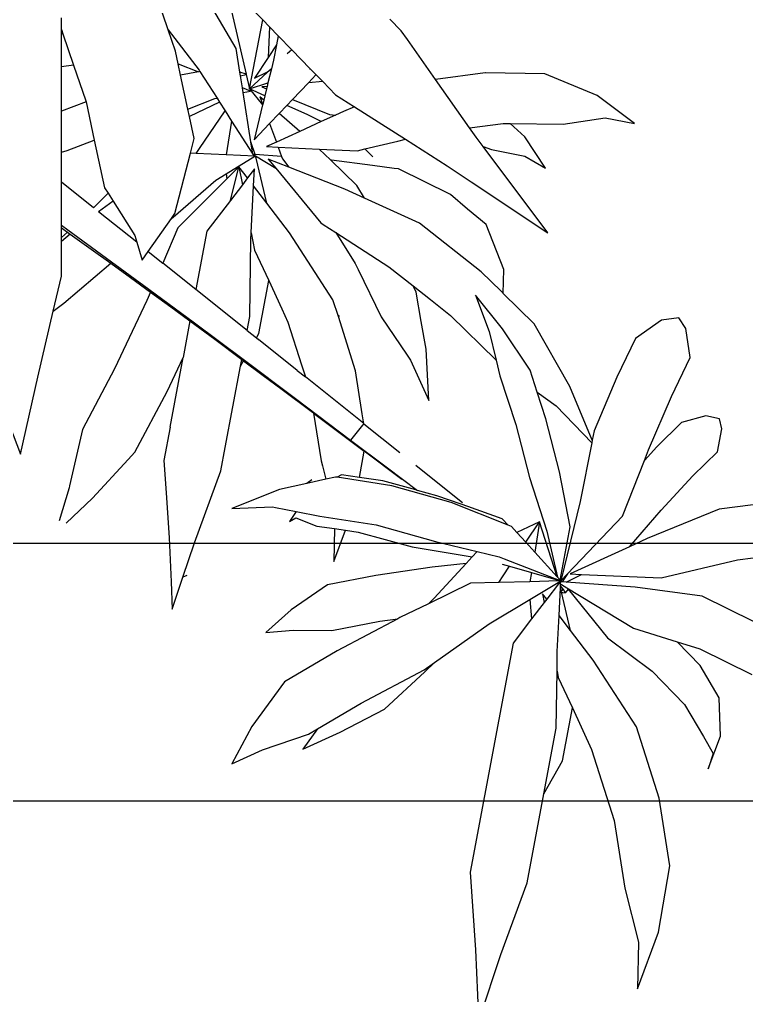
# Model space of a CAD drawing. Header units: metres. Extents: x -22 to 564, y 0 to 143.
# Drawn here: x 224.5391 to 224.6803, y 53.1317 to 53.3213 of the extents above; entities that cross this region are included whole.
import ezdxf

# ---------------------------------------------------------------- set-up
doc = ezdxf.new("R2010")
doc.units = ezdxf.units.M
doc.layers.add('XREF 2N NEURO-ONCOLOGIA$0$Mobiliario Fijo', color=40, linetype='Continuous')

# ---------------------------------------------------------------- blocks, each defined once
blk = doc.blocks.new('XREF 2N NEURO-ONCOLOGIA$0$PLANTA CIRCULAR-02')
at = {"color": 72}
for p, q in [((0.2163079197244855, 0.3322979269213064), (0.2174825615668823, 0.3582367918298743)), ((0.2174825615668823, 0.3582367918298743), (0.2255600604138266, 0.3340252120680773)), ((0.2754286079874646, 0.3465133165283376), (0.2831271368989405, 0.3258223326865206)), ((0.275811919614938, 0.3294600119358151), (0.2754286079874646, 0.3465133165283376)), ((0.2144517528118541, 0.3039590530063805), (0.2163079197244855, 0.3322979269213064)), ((0.2255600604138266, 0.3340252120680773), (0.2352287231787073, 0.3078379123443895)), ((0.2708940055696019, 0.3097266283270628), (0.275811919614938, 0.3294600119358151)), ((0.2831271368989405, 0.3258223326865206), (0.2873213446946607, 0.3015577129912046)), ((0.2352287231787073, 0.3078379123443895), (0.2412934626035792, 0.2753400864379287)), ((0.266975109439926, 0.2850408369870152), (0.2708940055696019, 0.3097266283270628)), ((0.2300751190101948, 0.2203104930686237), (0.2144517528118541, 0.3039590530063805)), ((0.2873213446946607, 0.3015577129912046), (0.2834024485649991, 0.276871921651157)), ((0.258752786373023, 0.259072938679985), (0.266975109439926, 0.2850408369870152)), ((0.2412934626035792, 0.2753400864379287), (0.2457661489516312, 0.2513930210412383)), ((0.2412934626035792, 0.2753400864379287), (0.2480992815560796, 0.2632650709938318)), ((0.2834024485649991, 0.276871921651157), (0.2751801254980961, 0.2509040233441269)), ((0.1273815670105876, 0.2644104534880682), (0.1386542231617511, 0.2592500123248627)), ((0.1347174525734545, 0.2507799221803779), (0.1273815670105876, 0.2644104534880682)), ((0.3012393786880523, 0.2661272672316173), (0.3057208071625865, 0.2542281051827047)), ((0.3031552708874727, 0.260565723578587), (0.3012393786880523, 0.2661272672316173)), ((0.2480992815560796, 0.2632650709938318), (0.2517101342726562, 0.2439324122591202)), ((0.2995236314507963, 0.2544392442416736), (0.3031552708874727, 0.260565723578587)), ((0.1386542231617511, 0.2592500123248627), (0.1554385416881416, 0.2534772389408246)), ((0.1533050969057257, 0.2589804255905719), (0.1669278453257448, 0.2528546845111848)), ((0.158738136582528, 0.2515389861300363), (0.1533050969057257, 0.2589804255905719)), ((0.2517101342726562, 0.2439324122591202), (0.258752786373023, 0.259072938679985)), ((0.1554385416881416, 0.2534772389408246), (0.158738136582528, 0.2515389861300363)), ((0.2926280267648309, 0.2426926067117918), (0.2995236314507963, 0.2544392442416736)), ((0.3057208071625865, 0.2542281051827047), (0.3052849004319853, 0.2402072395598367)), ((0.1465979750992545, 0.234456471980458), (0.1347174525734545, 0.2507799221803779)), ((0.158738136582528, 0.2515389861300363), (0.1746905417690243, 0.2421682011757511)), ((0.1669278453257448, 0.2528546845111848), (0.183105695239135, 0.2443916328278064)), ((0.2457661489516312, 0.2513930210412383), (0.2461087853604624, 0.2304808479718332)), ((0.2751801254980961, 0.2509040233441269), (0.2593158248288034, 0.2264805127125484)), ((0.183105695239135, 0.2443916328278064), (0.1979025384700463, 0.2308337960126394)), ((0.2465460943457316, 0.2328305884237594), (0.2517101342726562, 0.2439324122591202)), ((0.2808230684268551, 0.2305072031032154), (0.2926280267648309, 0.2426926067117918)), ((0.1746905417690243, 0.2421682011757511), (0.1976315565399318, 0.2299967785626436)), ((0.3052849004319853, 0.2402072395598367), (0.2983892957460199, 0.2284606020299478)), ((0.165849975180123, 0.2231474342153845), (0.1465979750992545, 0.234456471980458)), ((0.2461087853604624, 0.2304808479718332), (0.2465460943457316, 0.2328305884237594)), ((0.2982155976822298, 0.2223179191698321), (0.3172262998705548, 0.2317171172690493)), ((0.1976315565399318, 0.2299967785626436), (0.2013890418260757, 0.2273417944819727)), ((0.1979025384700463, 0.2308337960126394), (0.2013890418260757, 0.2273417944819727)), ((0.2461087853604624, 0.2304808479718332), (0.2462260190323775, 0.2233257098332544)), ((0.2645668345363532, 0.2183558742652565), (0.2808230684268551, 0.2305072031032154)), ((0.2983892957460199, 0.2284606020299478), (0.2899686613796177, 0.2197685909734801)), ((0.2013890418260757, 0.2273417944819727), (0.2214030004920744, 0.2132002243617919)), ((0.2593158248288034, 0.2264805127125484), (0.2510818288329091, 0.2157029925408622)), ((0.1880458887503806, 0.2113713272277309), (0.165849975180123, 0.2231474342153845)), ((0.2462260190323775, 0.2233257098332544), (0.2468636820481009, 0.2101818382819616)), ((0.2899686613796177, 0.2197685909734801), (0.2982155976822298, 0.2223179191698321)), ((0.2368373994195281, 0.2114759135015092), (0.2300751190101948, 0.2203104930686237)), ((0.2501257025410837, 0.2006073451241903), (0.2645668345363532, 0.2183558742652565)), ((0.2739774869021687, 0.2148253307744952), (0.2899686613796177, 0.2197685909734801)), ((0.1398800181335815, 0.2163983263596734), (0.1497604723965367, 0.2155343248746178)), ((0.1490665851663664, 0.2080943989386341), (0.1398800181335815, 0.2163983263596734)), ((0.1497604723965367, 0.2155343248746178), (0.1639590949975371, 0.2156879583203661)), ((0.1639590949975371, 0.2156879583203661), (0.1815031946998573, 0.2123314385903896)), ((0.2510818288329091, 0.2157029925408622), (0.2468636820481009, 0.2101818382819616)), ((0.2510818288329091, 0.2157029925408622), (0.2477282124536515, 0.2016322527049041)), ((0.2496995792831598, 0.20008362848872), (0.2739774869021687, 0.2148253307744952)), ((0.1815031946998573, 0.2123314385903896), (0.1880458887503806, 0.2113713272277309)), ((0.1887909899510447, 0.210976011602277), (0.1880458887503806, 0.2113713272277309)), ((0.1991868052905516, 0.2059026629006553), (0.1887909899510447, 0.210976011602277)), ((0.2214030004920744, 0.2132002243617919), (0.2361707790385594, 0.2043516240605001)), ((0.2361707790385594, 0.2043516240605001), (0.2368373994195281, 0.2114759135015092)), ((0.2414502145201709, 0.2054495023549734), (0.2368373994195281, 0.2114759135015092)), ((0.3180429224580905, 0.212542126266392), (0.2990322202697513, 0.2031429281671819)), ((0.1052299575996187, 0.1979691624593656), (0.1056769285168286, 0.2078393354950734)), ((0.1056769285168286, 0.2078393354950734), (0.1095695138444483, 0.1961716594080798)), ((0.1624008745917536, 0.1989805685503896), (0.1490665851663664, 0.2080943989386341)), ((0.2468636820481009, 0.2101818382819616), (0.2473545221659918, 0.2000643635302808)), ((0.2145308191973356, 0.1984145024736676), (0.1991868052905516, 0.2059026629006553)), ((0.2012420913636532, 0.2038441356656762), (0.1991868052905516, 0.2059026629006553)), ((0.2129187338088343, 0.1912117784107465), (0.2012420913636532, 0.2038441356656762)), ((0.2361707790385594, 0.2043516240605001), (0.2465179944031206, 0.1981517496038236)), ((0.2408711741639706, 0.2023382135543628), (0.2414502145201709, 0.2054495023549734)), ((0.2423500464400661, 0.204273917165942), (0.2408711741639706, 0.2023382135543628)), ((0.2423500464400661, 0.204273917165942), (0.2414502145201709, 0.2054495023549734)), ((0.2466985945455633, 0.1985927575697914), (0.2423500464400661, 0.204273917165942)), ((0.2990322202697513, 0.2031429281671819), (0.2746122854090771, 0.1999197234052801)), ((0.2475589574949026, 0.2009221111081345), (0.2473545221659918, 0.2000643635302808)), ((0.2473545221659918, 0.2000643635302808), (0.2473828681530961, 0.1994800799755438)), ((0.248094386283185, 0.2003980152886271), (0.2473828681530961, 0.1994800799755438)), ((0.2486026663029293, 0.2008001950860674), (0.2473871868901938, 0.1993910597183728)), ((0.2477282124536515, 0.2016322527049041), (0.2475589574949026, 0.2009221111081345)), ((0.2475589574949026, 0.2009221111081345), (0.2480609931466802, 0.2010828169036856)), ((0.2477282124536515, 0.2016322527049041), (0.2480911353282238, 0.2018156823961661)), ((0.247743822599233, 0.1988960804005373), (0.2496995792831598, 0.20008362848872)), ((0.2480609931466802, 0.2010828169036856), (0.248094386283185, 0.2003980152886271)), ((0.2480911353282238, 0.2018156823961661), (0.2490791886609855, 0.2018896935783303)), ((0.2490791886609855, 0.2018896935783303), (0.2486026663029293, 0.2008001950860674)), ((0.2501257025410837, 0.2006073451241903), (0.2490791886609855, 0.2018896935783303)), ((0.2746122854090771, 0.1999197234052801), (0.2494241924522385, 0.1980637706908084)), ((0.2496995792831598, 0.20008362848872), (0.2501257025410837, 0.2006073451241903)), ((0.1045022866744318, 0.1819004705865055), (0.1052299575996187, 0.1979691624593656)), ((0.1095695138444483, 0.1961716594080798), (0.1137544273637729, 0.1836277557332693)), ((0.1110581247384346, 0.1955550565866915), (0.1095695138444483, 0.1961716594080798)), ((0.179944974294088, 0.1956240488204131), (0.1624008745917536, 0.1989805685503896)), ((0.2248347571928662, 0.1981529485796116), (0.2145308191973356, 0.1984145024736676)), ((0.2362374095002337, 0.1978635050566737), (0.2248347571928662, 0.1981529485796116)), ((0.2248347571928662, 0.1981529485796116), (0.2264701033485323, 0.1956942270619848)), ((0.2268788212409731, 0.1895363656214002), (0.2474751338054943, 0.1975782480458505)), ((0.2466379175878899, 0.1975994998392849), (0.2362374095002337, 0.1978635050566737)), ((0.236768964713761, 0.1945289948367801), (0.2362374095002337, 0.1978635050566737)), ((0.236768964713761, 0.1945289948367801), (0.246546267228581, 0.1973136950235457)), ((0.2461689531155144, 0.1961370690792492), (0.2379569896054789, 0.1870763708344043)), ((0.2461689531155144, 0.1961370690792492), (0.2397189675594689, 0.1760232697730402)), ((0.2423861432337446, 0.1793886632420509), (0.2462778434902333, 0.1962572136495382)), ((0.2462778434902333, 0.1962572136495382), (0.2461689531155144, 0.1961370690792492)), ((0.2472387041253228, 0.1973173825432752), (0.2462778434902333, 0.1962572136495382)), ((0.2465179944031206, 0.1981517496038236), (0.2468365684651559, 0.1983451898315493)), ((0.2465179944031206, 0.1981517496038236), (0.2469669963618912, 0.1978827153103282)), ((0.2466379175878899, 0.1975994998392849), (0.246546267228581, 0.1973136950235457)), ((0.246546267228581, 0.1973136950235457), (0.2472040618885387, 0.1975010433141122)), ((0.247188125296617, 0.1975855334345127), (0.2466379175878899, 0.1975994998392849)), ((0.2466985945455633, 0.1985927575697914), (0.2466639152700907, 0.1985525530273904)), ((0.2468365684651559, 0.1983451898315493), (0.2466639152700907, 0.1985525530273904)), ((0.2472069117380471, 0.1979003931708334), (0.2466985945455633, 0.1985927575697914)), ((0.2472069117380471, 0.1979003931708334), (0.2468365684651559, 0.1983451898315493)), ((0.2472069117380471, 0.1979003931708334), (0.2469669963618912, 0.1978827153103282)), ((0.2469669963618912, 0.1978827153103282), (0.2470406137376671, 0.1978386050379939)), ((0.2471345818030244, 0.1978694019205349), (0.2470406137376671, 0.1978386050379939)), ((0.2470406137376671, 0.1978386050379939), (0.2471531042229316, 0.1977712026633824)), ((0.2472069117380471, 0.1979003931708334), (0.2471345818030244, 0.1978694019205349)), ((0.2471345818030244, 0.1978694019205349), (0.2471531042229316, 0.1977712026633824)), ((0.2471531042229316, 0.1977712026633824), (0.2474751338054943, 0.1975782480458505)), ((0.2474751338054943, 0.1975782480458505), (0.247188125296617, 0.1975855334345127)), ((0.247188125296617, 0.1975855334345127), (0.2472040618885387, 0.1975010433141122)), ((0.2472040618885387, 0.1975010433141122), (0.2474751338054943, 0.1975782480458505)), ((0.2474751338054943, 0.1975782480458505), (0.2472069117380471, 0.1979003931708334)), ((0.2474751338054943, 0.1975782480458505), (0.2472387041253228, 0.1973173825432752)), ((0.2472387041253228, 0.1973173825432752), (0.2509193050910028, 0.1778041503355823)), ((0.2473828681530961, 0.1994800799755438), (0.2473871868901938, 0.1993910597183728)), ((0.2473871868901938, 0.1993910597183728), (0.2474207183899182, 0.1986998894381315)), ((0.2474207183899182, 0.1986998894381315), (0.247743822599233, 0.1988960804005373)), ((0.2474207183899182, 0.1986998894381315), (0.2474586054971581, 0.197918938906561)), ((0.2479441683835546, 0.197954716992605), (0.2474586054971581, 0.197918938906561)), ((0.2474586054971581, 0.197918938906561), (0.2474751338054943, 0.1975782480458505)), ((0.2479441683835546, 0.197954716992605), (0.2474751338054943, 0.1975782480458505)), ((0.2474751338054943, 0.1975782480458505), (0.2499030206254673, 0.1950344479568571)), ((0.2545506393085475, 0.1685439526762096), (0.2474751338054943, 0.1975782480458505)), ((0.2479831858152153, 0.1979575919426182), (0.2479441683835546, 0.197954716992605)), ((0.2494241924522385, 0.1980637706908084), (0.2479831858152153, 0.1979575919426182)), ((0.2499030206254673, 0.1950344479568571), (0.2479831858152153, 0.1979575919426182)), ((0.2494241924522385, 0.1980637706908084), (0.2550827223342083, 0.195213421225823)), ((0.2550827223342083, 0.195213421225823), (0.2841276533141865, 0.1965049694562708)), ((0.2841276533141865, 0.1965049694562708), (0.3119486977157351, 0.1898444431688944)), ((0.2005007157029723, 0.192607584846705), (0.179944974294088, 0.1956240488204131)), ((0.2129187338088343, 0.1912117784107465), (0.2005007157029723, 0.192607584846705)), ((0.2264701033485323, 0.1956942270619848), (0.2287862294278824, 0.192255410235326)), ((0.2287862294278824, 0.192255410235326), (0.236768964713761, 0.1945289948367801)), ((0.2499030206254673, 0.1950344479568571), (0.2700187889681729, 0.1739583035174519)), ((0.2508638265624228, 0.1950258185294231), (0.2550827223342083, 0.195213421225823)), ((0.2725399314201127, 0.1851076294699467), (0.2508638265624228, 0.1950258185294231)), ((0.1645955643399191, 0.1905343967350816), (0.1688656129225734, 0.1790579825729139)), ((0.1648666482664112, 0.1784740353022087), (0.1645955643399191, 0.1905343967350816)), ((0.215121367953742, 0.1888288621271457), (0.2129187338088343, 0.1912117784107465)), ((0.2250252189176507, 0.1888126218978954), (0.2268788212409731, 0.1895363656214002)), ((0.2260522050137155, 0.1914767252876928), (0.2287862294278824, 0.192255410235326)), ((0.3119486977157351, 0.1898444431688944), (0.3372880189583043, 0.1865867729920794)), ((0.1932669609845732, 0.1851730476572797), (0.215121367953742, 0.1888288621271457)), ((0.2017289134619915, 0.1831929343636673), (0.2169393390596781, 0.18686209294696)), ((0.2169393390596781, 0.18686209294696), (0.215121367953742, 0.1888288621271457)), ((0.2169393390596781, 0.18686209294696), (0.2250252189176507, 0.1888126218978954)), ((0.2379569896054789, 0.1870763708344043), (0.2346970288467958, 0.1834794818944587)), ((0.2397189675594689, 0.1760232697730402), (0.2379569896054789, 0.1870763708344043)), ((0.103425315653368, 0.1654579051208671), (0.1045022866744318, 0.1819004705865055)), ((0.1137544273637729, 0.1836277557332693), (0.1234230901286537, 0.1574404560095886)), ((0.1734773214052865, 0.1797314055244357), (0.1932669609845732, 0.1851730476572797)), ((0.1800494819271137, 0.1770853832989019), (0.2017289134619915, 0.1831929343636673)), ((0.2346970288467958, 0.1834794818944587), (0.2314845738350897, 0.1799350085842022)), ((0.2346970288467958, 0.1834794818944587), (0.2397189675594689, 0.1760232697730402)), ((0.2789897089102595, 0.1821564482979241), (0.2725399314201127, 0.1851076294699467)), ((0.2725399314201127, 0.1851076294699467), (0.28417783862389, 0.1717772079103597)), ((0.3053391020597331, 0.1713861034784898), (0.2789897089102595, 0.1821564482979241)), ((0.1584706073914219, 0.1775400559016802), (0.1648666482664112, 0.1784740353022087)), ((0.1648666482664112, 0.1784740353022087), (0.1688656129225734, 0.1790579825729139)), ((0.1688656129225734, 0.1790579825729139), (0.1734773214052865, 0.1797314055244357)), ((0.2314845738350897, 0.1799350085842022), (0.2295037197612828, 0.1777494264140031)), ((0.2397189675594689, 0.1760232697730402), (0.2314845738350897, 0.1799350085842022)), ((0.236039075806687, 0.1598101230703861), (0.2423861432337446, 0.1793886632420509)), ((0.0679989700413444, 0.1636597580998753), (0.0644272448327428, 0.1756919343429359)), ((0.0670034462101086, 0.1765032058852469), (0.07653787987015899, 0.1673561726104253)), ((0.1484346118343325, 0.1758525380328066), (0.1508384722692142, 0.1745214281818335)), ((0.1508482719286803, 0.172223583868643), (0.1484346118343325, 0.1758525380328066)), ((0.1508384722692142, 0.1745214281818335), (0.1584706073914219, 0.1775400559016802)), ((0.1595454020749543, 0.1738957745349907), (0.1800494819271137, 0.1770853832989019)), ((0.2282675669181486, 0.1772559153046629), (0.2074901824431805, 0.1689609296818304)), ((0.2260960932850935, 0.1749584140142204), (0.2135093719693941, 0.1704741983170876)), ((0.2282675669181486, 0.1772559153046629), (0.2260960932850935, 0.1749584140142204)), ((0.2295037197612828, 0.1777494264140031), (0.2282675669181486, 0.1772559153046629)), ((0.2509193050910028, 0.1778041503355823), (0.2470163743349474, 0.1577717612665097)), ((0.1274086166296513, 0.1711158326718518), (0.1422950797455797, 0.1705790680461305)), ((0.1448606160206935, 0.1642414496502482), (0.1274086166296513, 0.1711158326718518)), ((0.1433445106461306, 0.1707808413354073), (0.1508482719286803, 0.172223583868643)), ((0.1508482719286803, 0.172223583868643), (0.1595454020749543, 0.1738957745349907)), ((0.2700187889681729, 0.1739583035174519), (0.27805011984141, 0.1535925753640228)), ((0.28417783862389, 0.1717772079103597), (0.2957087490867138, 0.1592649931012247)), ((0.3306784233023023, 0.1681284333016748), (0.3053391020597331, 0.1713861034784898)), ((0.1422950797455797, 0.1705790680461305), (0.1433445106461306, 0.1707808413354073)), ((0.2074901824431805, 0.1689609296818304), (0.1858107509083027, 0.1628533786170578)), ((0.2008128721623734, 0.1603305658610807), (0.2116350406788285, 0.168978682918727)), ((0.2111148562738663, 0.1696211147697824), (0.202291442793566, 0.1664776361594065)), ((0.2135093719693941, 0.1704741983170876), (0.2111148562738663, 0.1696211147697824)), ((0.2587951558607244, 0.1471608245804887), (0.2545506393085475, 0.1685439526762096)), ((0.07653787987015899, 0.1673561726104253), (0.0895846311254189, 0.1532594486780852)), ((0.1026461197618005, 0.1535615966715724), (0.103425315653368, 0.1654579051208671)), ((0.1547532977826052, 0.1620265710654962), (0.1448606160206935, 0.1642414496502482)), ((0.194635716770648, 0.1643725083162764), (0.1825018032142793, 0.1610359940265624)), ((0.1842597736035287, 0.1563334394582441), (0.1952324339886502, 0.1645365902108367)), ((0.1952324339886502, 0.1645365902108367), (0.194635716770648, 0.1643725083162764)), ((0.202291442793566, 0.1664776361594065), (0.1952324339886502, 0.1645365902108367)), ((0.0681847394216959, 0.16284444751048), (0.0679989700413444, 0.1636597580998753)), ((0.07286446886099901, 0.1423059014906087), (0.0681847394216959, 0.16284444751048)), ((0.1617346602958491, 0.1604635095322209), (0.1547532977826052, 0.1620265710654962)), ((0.1605009356612896, 0.1555131258417148), (0.1617346602958491, 0.1604635095322209)), ((0.1653066710561433, 0.1596637698531467), (0.1617346602958491, 0.1604635095322209)), ((0.1858107509083027, 0.1628533786170578), (0.165922312573926, 0.159759538870567)), ((0.1825018032142793, 0.1610359940265624), (0.1740303074251841, 0.1597989471231287)), ((0.1895334806804669, 0.1605706663973052), (0.1756953066214919, 0.1501664791437136)), ((0.1234230901286537, 0.1574404560095886), (0.1250188320769041, 0.1488886172037169)), ((0.165922312573926, 0.159759538870567), (0.1653066710561433, 0.1596637698531467)), ((0.1674950892004148, 0.158844644403807), (0.165922312573926, 0.159759538870567)), ((0.1740303074251841, 0.1597989471231287), (0.1674950892004148, 0.158844644403807)), ((0.1740303074251841, 0.1597989471231287), (0.1756953066214919, 0.1501664791437136)), ((0.194587610511789, 0.1553479501200101), (0.2008128721623734, 0.1603305658610807)), ((0.2310925888607045, 0.1404979471575487), (0.236039075806687, 0.1598101230703861)), ((0.2470163743349474, 0.1577717612665097), (0.242069887388979, 0.1384595853536723)), ((0.2957087490867138, 0.1592649931012247), (0.3046404489877688, 0.1503986505239254)), ((0.0895846311254189, 0.1532594486780852), (0.0920397800063313, 0.1506067150350674)), ((0.1048945850996574, 0.1415117078089381), (0.1026461197618005, 0.1535615966715724)), ((0.1572933824070617, 0.1363142558055372), (0.1600609619220421, 0.1537477085338068)), ((0.1600609619220421, 0.1537477085338068), (0.1605009356612896, 0.1555131258417148)), ((0.1707582094807378, 0.1461553880990465), (0.1842597736035287, 0.1563334394582441)), ((0.27805011984141, 0.1535925753640228), (0.2795593908043799, 0.1497653887337265)), ((0.2825813859204516, 0.1486756891631487), (0.27805011984141, 0.1535925753640228)), ((0.039568464767541, 0.1231805717692467), (0.0503012264136515, 0.1512584545683069)), ((0.0503012264136515, 0.1512584545683069), (0.0566811840993893, 0.1231805717692467)), ((0.0920397800063313, 0.1506067150350674), (0.1037791285079948, 0.128436858154366)), ((0.1572933824070617, 0.1363142558055372), (0.1756953066214919, 0.1501664791437136)), ((0.1756340436006809, 0.1401976806664038), (0.1887703810599248, 0.1507061172625583)), ((0.2795593908043799, 0.1497653887337265), (0.2878913133545495, 0.130196279699696)), ((0.3046404489877688, 0.1503986505239254), (0.3062675604853239, 0.1420061693310188)), ((0.1250188320769041, 0.1488886172037169), (0.1305649356673086, 0.1191757310767016)), ((0.1506146580046277, 0.1309519617738886), (0.1707582094807378, 0.1461553880990465)), ((0.1755778232325582, 0.1401527404294072), (0.1707582094807378, 0.1461553880990465)), ((0.2457641105792732, 0.1337127929269073), (0.2587951558607244, 0.1471608245804887)), ((0.2589906538900379, 0.1461759398824185), (0.2507675776869007, 0.126634403562349)), ((0.2589906538900379, 0.1461759398824185), (0.2587951558607244, 0.1471608245804887)), ((0.2596607296358542, 0.1428002160913522), (0.2589906538900379, 0.1461759398824185)), ((0.2915130858215065, 0.1398093465858423), (0.2825813859204516, 0.1486756891631487)), ((0.2679926521860239, 0.1232311070573289), (0.2596607296358542, 0.1428002160913522)), ((0.0846038173626624, 0.1201360446099073), (0.07286446886099901, 0.1423059014906087)), ((0.1048945850996574, 0.1415117078089381), (0.1096462692204625, 0.1160555221403356)), ((0.1755778232325582, 0.1401527404294072), (0.1542575284695999, 0.1231101353001165)), ((0.1756340436006809, 0.1401976806664038), (0.1750544361110968, 0.1365466347918769)), ((0.2252944885741073, 0.1226553716148615), (0.2310925888607045, 0.1404979471575487)), ((0.30042184723888, 0.137290672889165), (0.2915130858215065, 0.1398093465858423)), ((0.3062675604853239, 0.1420061693310188), (0.3054090772873934, 0.1383514253237905)), ((0.1458517696418937, 0.1277481101635729), (0.1568541853091574, 0.1359836460161006)), ((0.1568541853091574, 0.1359836460161006), (0.1572933824070617, 0.1363142558055372)), ((0.1750544361110968, 0.1365466347918769), (0.1725694049174393, 0.1208930018579011)), ((0.242069887388979, 0.1384595853536723), (0.2388892461541729, 0.1286717533568549)), ((0.3054090772873934, 0.1383514253237905), (0.30042184723888, 0.137290672889165)), ((0.2388892461541729, 0.1286717533568549), (0.2457641105792732, 0.1337127929269073)), ((0.1037791285079948, 0.128436858154366), (0.1096462692204625, 0.1160555221403356)), ((0.1316019119972793, 0.116665740691495), (0.1506146580046277, 0.1309519617738886)), ((0.192660046776723, 0.116934331251116), (0.1993858539341744, 0.1316942741006528)), ((0.1993858539341744, 0.1316942741006528), (0.1983304550184357, 0.1129424684037801)), ((0.2388892461541729, 0.1286717533568549), (0.2362717871023676, 0.1206170098109851)), ((0.2878913133545495, 0.130196279699696), (0.294691245757491, 0.1160103336293687)), ((0.1384307280811754, 0.1221933069562695), (0.1458517696418937, 0.1277481101635729)), ((0.2507675776869007, 0.126634403562349), (0.2378045974201086, 0.1037420606359589)), ((0.0566811840993893, 0.1231805717692467), (0.0622720253835496, 0.0990616334501127)), ((0.1316897786361579, 0.1171800129543357), (0.1384307280811754, 0.1221933069562695)), ((0.1512532607806065, 0.1207087498604267), (0.1542575284695999, 0.1231101353001165)), ((0.1528417037826841, 0.1186386506368038), (0.1542575284695999, 0.1231101353001165)), ((0.2239069614534657, 0.1170313271624863), (0.2252944885741073, 0.1226553716148615)), ((0.2747925845889654, 0.1090451609870016), (0.2679926521860239, 0.1232311070573289)), ((0.0963945369604744, 0.0952542719812684), (0.0846038173626624, 0.1201360446099073)), ((0.1305649356673086, 0.1191757310767016), (0.1310294119933246, 0.1166888933937216)), ((0.1512532607806065, 0.1207087498604267), (0.1371094688952184, 0.1094032758399805)), ((0.1479197427254633, 0.1030940188867291), (0.1528417037826841, 0.1186386506368038)), ((0.1725694049174393, 0.1208930018579011), (0.1663014816835755, 0.1010975265635565)), ((0.2362717871023676, 0.1206170098109851), (0.2262021737048059, 0.1056132107784293)), ((0.1121421423929121, 0.1026924482666871), (0.1096462692204625, 0.1160555221403356)), ((0.113744683623608, 0.1033516459528982), (0.1316019119972793, 0.116665740691495)), ((0.1211959790537946, 0.1093756965248787), (0.1310294119933246, 0.1166888933937216)), ((0.1310294119933246, 0.1166888933937216), (0.1316897786361579, 0.1171800129543357)), ((0.1819706838125654, 0.1011752688567284), (0.1914604880610966, 0.1151658516224856)), ((0.1914604880610966, 0.1151658516224856), (0.192660046776723, 0.116934331251116)), ((0.2072103804864867, 0.100682341654597), (0.2239069614534657, 0.1170313271624863)), ((0.2213139003627731, 0.106520908573259), (0.2239069614534657, 0.1170313271624863)), ((0.294691245757491, 0.1160103336293687), (0.2930881976606514, 0.1054453129279054)), ((0.1983304550184357, 0.1129424684037801), (0.196570152223245, 0.102878242044973)), ((0.1121421423929121, 0.1026924482666871), (0.1211959790537946, 0.1093756965248787)), ((0.1330031811840371, 0.1061211995717812), (0.1363948848424172, 0.1088321226411963)), ((0.1363948848424172, 0.1088321226411963), (0.1371094688952184, 0.1094032758399805)), ((0.1363948848424172, 0.1088321226411963), (0.1372662379085341, 0.1072861512005758)), ((0.1372662379085341, 0.1072861512005758), (0.1408770906250965, 0.0879534924658643)), ((0.2842271746428651, 0.1023436693256414), (0.2747925845889654, 0.1090451609870016)), ((0.0971014614420796, 0.0910170392842318), (0.113744683623608, 0.1033516459528982)), ((0.1330031811840371, 0.1061211995717812), (0.1142955469915279, 0.0911688340561625)), ((0.1330031811840371, 0.1061211995717812), (0.1339605159015775, 0.1009955647064302)), ((0.2163342993481763, 0.0932723168254128), (0.2213139003627731, 0.106520908573259)), ((0.2262021737048059, 0.1056132107784293), (0.2163342993481763, 0.0932723168254128)), ((0.2378045974201086, 0.1037420606359589), (0.2264880953195814, 0.0926611495675545)), ((0.2930881976606514, 0.1054453129279054), (0.2905447850244513, 0.1015015638107997)), ((0.1051888301332156, 0.0975597389204879), (0.1121421423929121, 0.1026924482666871)), ((0.1339605159015775, 0.1009955647064302), (0.1344203859823096, 0.0729282534984392)), ((0.1456669670174193, 0.0982509271590857), (0.1479197427254633, 0.1030940188867291)), ((0.1663014816835755, 0.1010975265635565), (0.1643470818505364, 0.0949251035508709)), ((0.1665880114846061, 0.1007241136567813), (0.1663014816835755, 0.1010975265635565)), ((0.1735509069976331, 0.0839141968758668), (0.1819706838125654, 0.1011752688567284)), ((0.196570152223245, 0.102878242044973), (0.1947043751778494, 0.0922109849280233)), ((0.1998835273134034, 0.0948790469650831), (0.2072103804864867, 0.100682341654597)), ((0.2905447850244513, 0.1015015638107997), (0.2842271746428651, 0.1023436693256414)), ((0.0622720253835496, 0.0990616334501127), (0.0652375437653206, 0.0862683611500543)), ((0.0622720253835496, 0.0990616334501127), (0.0661709179936168, 0.0961909989952972)), ((0.0977392765933871, 0.0921089636077639), (0.1051888301332156, 0.0975597389204879)), ((0.1408770906250965, 0.0879534924658643), (0.1456669670174193, 0.0982509271590857)), ((0.0661709179936168, 0.0961909989952972), (0.0832957620580715, 0.0815958846719838)), ((0.0977392765933871, 0.0921089636077639), (0.0963945369604744, 0.0952542719812684)), ((0.1643470818505364, 0.0949251035508709), (0.1552171772085984, 0.0808693737877917)), ((0.193564372782717, 0.0898739083245488), (0.1998835273134034, 0.0948790469650831)), ((0.2264880953195814, 0.0926611495675545), (0.2262852453614386, 0.0924625226131752)), ((0.2264880953195814, 0.0926611495675545), (0.2266479467496651, 0.0838320831874384)), ((0.08170373396689, 0.0796973215762122), (0.0971014614420796, 0.0910170392842318)), ((0.0904454030253135, 0.0867720980135403), (0.0977392765933871, 0.0921089636077639)), ((0.1142955469915279, 0.0911688340561625), (0.1022553371010417, 0.0815460244466024)), ((0.118269485960127, 0.0699130367338157), (0.1142955469915279, 0.0911688340561625)), ((0.184709799256936, 0.0828605700869574), (0.193564372782717, 0.0898739083245488)), ((0.1947043751778494, 0.0922109849280233), (0.193564372782717, 0.0898739083245488)), ((0.2256700839460279, 0.0918601678505056), (0.2184463626572182, 0.0847868326031716)), ((0.2262852453614386, 0.0924625226131752), (0.2256700839460279, 0.0918601678505056)), ((0.2256700839460279, 0.0918601678505056), (0.226284298588439, 0.0923708504543228)), ((0.226284298588439, 0.0923708504543228), (0.2262852453614386, 0.0924625226131752)), ((0.0652375437653206, 0.0862683611500543), (0.0652375437653206, 0.0737136327218409)), ((0.0832957620580715, 0.0815958846719838), (0.0904454030253135, 0.0867720980135403)), ((0.1357130506981718, 0.0768516686305034), (0.1408770906250965, 0.0879534924658643)), ((0.1653985616854214, 0.0703890509713574), (0.184709799256936, 0.0828605700869574)), ((0.1724682771464643, 0.0816947375956261), (0.1735509069976331, 0.0839141968758668)), ((0.2184463626572182, 0.0847868326031716), (0.1959457814276675, 0.06696506103553901)), ((0.2266479467496651, 0.0838320831874384), (0.2202554835412513, 0.0675042889905555)), ((0.0675862476844458, 0.0694180368851534), (0.08170373396689, 0.0796973215762122)), ((0.0769989677233696, 0.0770371171767081), (0.0832957620580715, 0.0815958846719838)), ((0.0927728638520193, 0.0739679065788721), (0.0946827672299975, 0.0805025938283706)), ((0.0946827672299975, 0.0805025938283706), (0.0969309366358573, 0.0772909179218502)), ((0.0969309366358573, 0.0772909179218502), (0.1022553371010417, 0.0815460244466024)), ((0.1077791020732093, 0.0686260927400255), (0.1022553371010417, 0.0815460244466024)), ((0.1552171772085984, 0.0808693737877917), (0.1484827811812437, 0.0705015929192925)), ((0.1653985616854214, 0.0703890509713574), (0.1724682771464643, 0.0816947375956261)), ((0.0684804653094204, 0.0709497645955395), (0.0769989677233696, 0.0770371171767081)), ((0.0969309366358573, 0.0772909179218502), (0.1053510936837654, 0.0652621021887612)), ((0.1345366923014524, 0.0705308817181063), (0.1357130506981718, 0.0768516686305034)), ((0.0652375437653206, 0.0737136327218409), (0.0652375437653206, 0.0722567274419817)), ((0.0684804653094204, 0.0709497645955395), (0.0652375437653206, 0.0737136327218409)), ((0.0652375437653206, 0.0722567274419817), (0.0652375437653206, 0.0686323611515221)), ((0.0674598964293409, 0.0702204623890666), (0.0652375437653206, 0.0722567274419817)), ((0.0927728638520193, 0.0739679065788721), (0.0787750941280905, 0.0627819982949163)), ((0.0840742392891514, 0.0589533033706218), (0.0920492819952443, 0.07149218912218201)), ((0.0920492819952443, 0.07149218912218201), (0.0927728638520193, 0.0739679065788721)), ((0.1344203859823096, 0.0729282534984392), (0.1345366923014524, 0.0705308817181063)), ((0.0652375437653206, 0.0686323611515221), (0.0674598964293409, 0.0702204623890666)), ((0.0652375437653206, 0.0677277447380647), (0.0675862476844458, 0.0694180368851534)), ((0.0652375437653206, 0.0686323611515221), (0.0652375437653206, 0.0677277447380647)), ((0.0652375437653206, 0.0677277447380647), (0.0652375437653206, 0.0519649727992331)), ((0.0674598964293409, 0.0702204623890666), (0.0684804653094204, 0.0709497645955395)), ((0.1255677777181745, 0.0508312071412007), (0.1077791020732093, 0.0686260927400255)), ((0.1268916275490852, 0.0586486419889312), (0.118269485960127, 0.0699130367338157)), ((0.1345366923014524, 0.0705308817181063), (0.1353707328708822, 0.0533391647097474)), ((0.1484827811812437, 0.0705015929192925), (0.1402487851853493, 0.0597240727476063)), ((0.1607908576410608, 0.0674133188953903), (0.1653985616854214, 0.0703890509713574)), ((0.2148054286921308, 0.0518839668435405), (0.2428102015196316, 0.0705006688733718)), ((0.2428102015196316, 0.0705006688733718), (0.2191771803140199, 0.0390077221610668)), ((0.1053510936837654, 0.0652621021887612), (0.106627364809043, 0.0634388547001521)), ((0.1053510936837654, 0.0652621021887612), (0.1060028472165868, 0.0647912025686992)), ((0.1060028472165868, 0.0647912025686992), (0.1215860567563425, 0.0513254227203817)), ((0.1434478871463796, 0.0468865349178174), (0.1599399812483568, 0.0668638087380344)), ((0.1599399812483568, 0.0668638087380344), (0.1607908576410608, 0.0674133188953903)), ((0.1959457814276675, 0.06696506103553901), (0.1758590271083023, 0.0577894891771678)), ((0.2202554835412513, 0.0675042889905555), (0.213495385513994, 0.0618347327017759)), ((0.0769621757445407, 0.0613332934023632), (0.0652375437653206, 0.0519649727992331)), ((0.08223135694980499, 0.0560558027605254), (0.0769621757445407, 0.0613332934023632)), ((0.0840742392891514, 0.0589533033706218), (0.0787750941280905, 0.0627819982949163)), ((0.106627364809043, 0.0634388547001521), (0.1123443487950482, 0.0413734666186301)), ((0.213495385513994, 0.0618347327017759), (0.2072098788105308, 0.0565632064731361)), ((0.08223135694980499, 0.0560558027605254), (0.0840742392891514, 0.0589533033706218)), ((0.1312625394947986, 0.0529382651592627), (0.1268916275490852, 0.0586486419889312)), ((0.1268916275490852, 0.0586486419889312), (0.1300381305164109, 0.0463592937611068)), ((0.1402487851853493, 0.0597240727476063), (0.1353707328708822, 0.0533391647097474)), ((0.1402487851853493, 0.0597240727476063), (0.1363078026902116, 0.0431889258745102)), ((0.1758590271083023, 0.0577894891771678), (0.1686742298652746, 0.0545074943688917)), ((0.1758590271083023, 0.0577894891771678), (0.1730271693187433, 0.0532608632501877)), ((0.0772326025233667, 0.0367096712107653), (0.0809931918320928, 0.0541090782695477)), ((0.0809931918320928, 0.0541090782695477), (0.08223135694980499, 0.0560558027605254)), ((0.1686742298652746, 0.0545074943688917), (0.1482241202497647, 0.0465215792929854)), ((0.2072098788105308, 0.0565632064731361), (0.1881991766221915, 0.04716400837392599)), ((0.0652375437653206, 0.0519649727992331), (0.0652375437653206, 0.0411055943935921)), ((0.1215860567563425, 0.0513254227203817), (0.1253950501577918, 0.0489852372762627)), ((0.1253950501577918, 0.0489852372762627), (0.1255677777181745, 0.0508312071412007)), ((0.1300381305164109, 0.0463592937611068), (0.1255677777181745, 0.0508312071412007)), ((0.1300381305164109, 0.0463592937611068), (0.1312625394947986, 0.0529382651592627)), ((0.133165277827203, 0.05045243313582401), (0.1300381305164109, 0.0463592937611068)), ((0.133165277827203, 0.05045243313582401), (0.1312625394947986, 0.0529382651592627)), ((0.1356695007554407, 0.0471807917110354), (0.133165277827203, 0.05045243313582401)), ((0.1353707328708822, 0.0533391647097474), (0.1356695007554407, 0.0471807917110354)), ((0.1730271693187433, 0.0532608632501877), (0.1633976962950498, 0.043912689917768)), ((0.2059696122039156, 0.0460101908352613), (0.2148054286921308, 0.0518839668435405)), ((0.1253950501577918, 0.0489852372762627), (0.1358308716225309, 0.0425736332341344)), ((0.1360537840875935, 0.0423967877915956), (0.1434478871463796, 0.0468865349178174)), ((0.1407309491855528, 0.0435954420304938), (0.1434478871463796, 0.0468865349178174)), ((0.1482241202497647, 0.0465215792929854), (0.1407309491855528, 0.0435954420304938)), ((0.1459187155904686, 0.0435219931128046), (0.1482241202497647, 0.0465215792929854)), ((0.186682802980556, 0.046963861126585), (0.1788200517667207, 0.0459260509400039)), ((0.1881991766221915, 0.04716400837392599), (0.186682802980556, 0.046963861126585)), ((0.2419378582005009, 0.0468730174034278), (0.2343854329128305, 0.0354993970192155)), ((0.2343978088359364, 0.0424839616597836), (0.2419378582005009, 0.0468730174034278)), ((0.1363078026902116, 0.0431889258745102), (0.1360537840875935, 0.0423967877915956)), ((0.1455842568251313, 0.0426001292012899), (0.1459187155904686, 0.0435219931128046)), ((0.1633976962950498, 0.043912689917768), (0.1592665891169673, 0.0399022621549605)), ((0.1637792417615174, 0.0439408036120241), (0.1633976962950498, 0.043912689917768)), ((0.1788200517667207, 0.0459260509400039), (0.1637792417615174, 0.0439408036120241)), ((0.1788424152070149, 0.0428029094721723), (0.1760074492849526, 0.0398765794515299)), ((0.1907873414808563, 0.036338183873184), (0.2059696122039156, 0.0460101908352613)), ((0.0652375437653206, 0.0411055943935921), (0.0652375437653206, 0.0261137736562276)), ((0.0652375437653206, 0.0411055943935921), (0.0673797580799374, 0.0404603280634817)), ((0.0673797580799374, 0.0404603280634817), (0.0772326025233667, 0.0367096712107653)), ((0.1144622026645692, 0.0414816894291974), (0.1123443487950482, 0.0413734666186301)), ((0.1123443487950482, 0.0413734666186301), (0.1137303069276925, 0.0360241943211506)), ((0.1253796590681304, 0.0420395739146073), (0.1144622026645692, 0.0414816894291974)), ((0.1144622026645692, 0.0414816894291974), (0.1156370597009726, 0.0397153072687289)), ((0.1156370597009726, 0.0397153072687289), (0.1249384575800718, 0.0259052630646153)), ((0.1358308716225309, 0.0425736332341344), (0.1253796590681304, 0.0420395739146073)), ((0.1273502592261906, 0.0296777605052938), (0.1253796590681304, 0.0420395739146073)), ((0.1273502592261906, 0.0296777605052938), (0.1351186797798647, 0.0418289864173218)), ((0.1358899280237438, 0.0418858148669443), (0.1343970528352543, 0.0372303948401225)), ((0.1351186797798647, 0.0418289864173218), (0.1343970528352543, 0.0372303948401225)), ((0.1351186797798647, 0.0418289864173218), (0.1360537840875935, 0.0423967877915956)), ((0.1358899280237438, 0.0418858148669443), (0.1351186797798647, 0.0418289864173218)), ((0.1455842568251313, 0.0426001292012899), (0.1358899280237438, 0.0418858148669443)), ((0.140030782914863, 0.0390468987361743), (0.1443650443991515, 0.039239631428643)), ((0.1443650443991515, 0.039239631428643), (0.1455842568251313, 0.0426001292012899)), ((0.1443650443991515, 0.039239631428643), (0.1592665891169673, 0.0399022621549605)), ((0.1592665891169673, 0.0399022621549605), (0.173294609666641, 0.040526049663022)), ((0.173294609666641, 0.040526049663022), (0.1760074492849526, 0.0398765794515299)), ((0.1760074492849526, 0.0398765794515299), (0.1879936471423207, 0.0370070111936869)), ((0.2191771803140199, 0.0390077221610668), (0.2221897838817881, 0.0401227971134404)), ((0.2221897838817881, 0.0401227971134404), (0.2343978088359364, 0.0424839616597836)), ((0.0742047054189499, 0.0227002673841383), (0.0772326025233667, 0.0367096712107653)), ((0.1137303069276925, 0.0360241943211506), (0.1120093176966748, 0.0280615614154627)), ((0.1343970528352543, 0.0372303948401225), (0.1315855884395063, 0.0193142449701114)), ((0.1386480801791947, 0.0237914088043425), (0.1355511356365753, 0.0364997025870295)), ((0.1355511356365753, 0.0364997025870295), (0.1412171614851587, 0.030563166773554)), ((0.1436879959407094, 0.037373492445731), (0.140030782914863, 0.0390468987361743)), ((0.1412171614851587, 0.030563166773554), (0.1436879959407094, 0.037373492445731)), ((0.1522466647120524, 0.0334573601180424), (0.1436879959407094, 0.037373492445731)), ((0.1722266452662922, 0.024513919487255), (0.1907873414808563, 0.036338183873184)), ((0.1879936471423207, 0.0370070111936869), (0.1907873414808563, 0.036338183873184)), ((0.2166430245167561, 0.0356307508974467), (0.2142108684981139, 0.0321819782996258)), ((0.2191771803140199, 0.0390077221610668), (0.2166430245167561, 0.0356307508974467)), ((0.1522466647120524, 0.0334573601180424), (0.1447005044323362, 0.0269135204942757)), ((0.1600556693516921, 0.0298842465493934), (0.1522466647120524, 0.0334573601180424)), ((0.2142108684981139, 0.0321819782996258), (0.2017262672764701, 0.0144789402306245)), ((0.2142108684981139, 0.0321819782996258), (0.2264549753107445, 0.0306078531988234)), ((0.2343854329128305, 0.0354993970192155), (0.2290151474390853, 0.0306396408130283)), ((0.1249384575800718, 0.0259052630646153), (0.1273502592261906, 0.0296777605052938)), ((0.1412171614851587, 0.030563166773554), (0.1447005044323362, 0.0269135204942757)), ((0.1600556693516921, 0.0298842465493934), (0.1549638052164965, 0.0272764716300671)), ((0.1652758788337536, 0.0274956705154139), (0.1600556693516921, 0.0298842465493934)), ((0.2264549753107445, 0.0306078531988234), (0.2290151474390853, 0.0306396408130283)), ((0.2290151474390853, 0.0306396408130283), (0.2483293096008765, 0.0308794493511115)), ((0.2483293096008765, 0.0308794493511115), (0.2636952061575926, 0.0285408887557637)), ((0.274414550329098, 0.0305476653540851), (0.2607519036534711, 0.0203212516916622)), ((0.2636952061575926, 0.0285408887557637), (0.274414550329098, 0.0305476653540851)), ((0.0652375437653206, 0.0261137736562276), (0.0652375437653206, 0.0099498520717347)), ((0.0742047054189499, 0.0227002673841383), (0.0652375437653206, 0.0261137736562276)), ((0.1114154037133517, 0.025313654025112), (0.1087364480866313, 0.0129187245033791)), ((0.1120093176966748, 0.0280615614154627), (0.1114154037133517, 0.025313654025112)), ((0.1114154037133517, 0.025313654025112), (0.1211833360462009, 0.0215188438894884)), ((0.122983959152549, 0.0228480712231587), (0.1120093176966748, 0.0280615614154627)), ((0.122983959152549, 0.0228480712231587), (0.1249384575800718, 0.0259052630646153)), ((0.1447005044323362, 0.0269135204942757), (0.1474986778220568, 0.0239817554469113)), ((0.1549638052164965, 0.0272764716300671), (0.1474986778220568, 0.0239817554469113)), ((0.1495988070312819, 0.0217813609205351), (0.1630514114753225, 0.0272565121848061)), ((0.1630514114753225, 0.0272565121848061), (0.1652758788337536, 0.0274956705154139)), ((0.1681566652626998, 0.0261775285046682), (0.1652758788337536, 0.0274956705154139)), ((0.1722266452662922, 0.024513919487255), (0.1681566652626998, 0.0261775285046682)), ((0.06968404541513, 0.0092973476561085), (0.0741186124871121, 0.0223019346115834)), ((0.0741186124871121, 0.0223019346115834), (0.0742047054189499, 0.0227002673841383)), ((0.1211833360462009, 0.0215188438894884), (0.1220207107244846, 0.0213413750835869)), ((0.1220207107244846, 0.0213413750835869), (0.122983959152549, 0.0228480712231587)), ((0.1339306183181748, 0.017993524722975), (0.1386480801791947, 0.0237914088043425)), ((0.1376862342480365, 0.0208309225288943), (0.1386931784329306, 0.0236063483844546)), ((0.1390758692400311, 0.0220359789000853), (0.1376862342480365, 0.0208309225288943)), ((0.1386931784329306, 0.0236063483844546), (0.1386480801791947, 0.0237914088043425)), ((0.1390758692400311, 0.0220359789000853), (0.1386931784329306, 0.0236063483844546)), ((0.139465675979352, 0.0204364092294824), (0.1390758692400311, 0.0220359789000853)), ((0.1474986778220568, 0.0239817554469113), (0.1495988070312819, 0.0217813609205351)), ((0.1495988070312819, 0.0217813609205351), (0.1553723401632538, 0.0157321851623991)), ((0.1652726169653818, 0.0200837909927927), (0.1722266452662922, 0.024513919487255)), ((0.1158000081742898, 0.0116110622746248), (0.1220207107244846, 0.0213413750835869)), ((0.1315855884395063, 0.0193142449701114), (0.1313034917214679, 0.017516574302185)), ((0.1342675244698341, 0.0187458494870256), (0.1313034917214679, 0.017516574302185)), ((0.1315855884395063, 0.0193142449701114), (0.1342675244698341, 0.0187458494870256)), ((0.1327175325287726, 0.0127354119603354), (0.1339306183181748, 0.017993524722975)), ((0.139465675979352, 0.0204364092294824), (0.1339306183181748, 0.017993524722975)), ((0.1404442884177257, 0.0119093922120257), (0.1339306183181748, 0.017993524722975)), ((0.1339306183181748, 0.017993524722975), (0.1406073568319357, 0.015751528541152)), ((0.1339306183181748, 0.017993524722975), (0.1386920057337306, -0.0072496513607874)), ((0.1383792095557794, 0.0172150337414365), (0.1400818370921684, 0.017907995713756)), ((0.1400818370921684, 0.017907995713756), (0.139465675979352, 0.0204364092294824)), ((0.1402913707928235, 0.0170481754009231), (0.1400818370921684, 0.017907995713756)), ((0.1605974698697707, 0.0152762317339423), (0.1652726169653818, 0.0200837909927927)), ((0.2607519036534711, 0.0203212516916622), (0.2417197139448746, 0.012421109660707)), ((0.1313034917214679, 0.017516574302185), (0.1306191869580857, 0.0131558195595787)), ((0.1402913707928235, 0.0170481754009231), (0.1383792095557794, 0.0172150337414365)), ((0.1406073568319357, 0.015751528541152), (0.1402913707928235, 0.0170481754009231)), ((0.1418676594961425, 0.0105798839438904), (0.1406073568319357, 0.015751528541152)), ((0.1553723401632538, 0.0157321851623991), (0.1580947907992538, 0.0128797580586309)), ((0.1605974698697707, 0.0152762317339423), (0.1553723401632538, 0.0157321851623991)), ((0.1581444772037486, 0.0127537640206939), (0.1605974698697707, 0.0152762317339423)), ((0.2017262672764701, 0.0144789402306245), (0.19148625953936, -4.12870140067e-05)), ((0.2198453796547426, 0.0121495135084189), (0.2017262672764701, 0.0144789402306245)), ((0.1042043054354167, -0.0035583757336823), (0.115453671694155, 0.0110693288833161)), ((0.1087364480866313, 0.0129187245033791), (0.1078501617780887, 0.0088180756456993)), ((0.1078501617780887, 0.0088180756456993), (0.1152595953903983, 0.011711107772463)), ((0.1152595953903983, 0.011711107772463), (0.1087364480866313, 0.0129187245033791)), ((0.1158000081742898, 0.0116110622746248), (0.1152595953903983, 0.011711107772463)), ((0.115453671694155, 0.0110693288833161), (0.1158000081742898, 0.0116110622746248)), ((0.1273648647009651, -0.0104656932423026), (0.132671241242889, 0.0125347626713293)), ((0.1304051859081028, 0.0117920907890508), (0.1290536741972375, 0.0031795377012074)), ((0.1306191869580857, 0.0131558195595787), (0.1304051859081028, 0.0117920907890508)), ((0.132671241242889, 0.0125347626713293), (0.1304051859081028, 0.0117920907890508)), ((0.1306191869580857, 0.0131558195595787), (0.1327175325287726, 0.0127354119603354)), ((0.132671241242889, 0.0125347626713293), (0.1327175325287726, 0.0127354119603354)), ((0.1406699181592614, 0.0065057443915535), (0.1356867102296348, 0.0140931858794815)), ((0.1356867102296348, 0.0140931858794815), (0.1404533615135506, 0.01169209898584)), ((0.1409386135955657, 0.0114476648234003), (0.1404442884177257, 0.0119093922120257)), ((0.1404533615135506, 0.01169209898584), (0.1404442884177257, 0.0119093922120257)), ((0.1404533615135506, 0.01169209898584), (0.1409386135955657, 0.0114476648234003)), ((0.1418676594961425, 0.0105798839438904), (0.1409386135955657, 0.0114476648234003)), ((0.1560251082527486, 0.0105743691022227), (0.1581444772037486, 0.0127537640206939)), ((0.1580947907992538, 0.0128797580586309), (0.1581444772037486, 0.0127537640206939)), ((0.2200362567017748, 0.0121518834763848), (0.2198453796547426, 0.0121495135084189)), ((0.2417197139448746, 0.012421109660707), (0.2200362567017748, 0.0121518834763848)), ((0.0652375437653206, 0.0099498520717347), (0.0652375437653206, -0.0023474337249212)), ((0.06968404541513, 0.0092973476561085), (0.0652375437653206, 0.0099498520717347)), ((0.0657637205324448, -0.0021991986815308), (0.06968404541513, 0.0092973476561085)), ((0.1078501617780887, 0.0088180756456993), (0.1068557275827118, 0.0042170506631933)), ((0.1426266411396284, 0.0074654072173956), (0.1418676594961425, 0.0105798839438904)), ((0.1437471884095061, 0.0018202870925563), (0.1426266411396284, 0.0074654072173956)), ((0.1492892341475738, 0.0036477177566141), (0.1560251082527486, 0.0105743691022227)), ((0.1558066044302393, 0.0106477409640533), (0.1560251082527486, 0.0105743691022227)), ((0.1068557275827118, 0.0042170506631933), (0.1042043054354167, -0.0035583757336823)), ((0.1437471884095061, 0.0018202870925563), (0.1406699181592614, 0.0065057443915535)), ((0.1411391989708051, -0.0047331473311871), (0.1406699181592614, 0.0065057443915535)), ((0.1443854156395616, -0.0013949894758483), (0.1492892341475738, 0.0036477177566141)), ((0.1492892341475738, 0.0036477177566141), (0.1476244232530632, 0.0052027443288978)), ((0.1290536741972375, 0.0031795377012074), (0.1102191065060794, -0.0286364354345139)), ((0.1443854156395616, -0.0013949894758483), (0.1437471884095061, 0.0018202870925563)), ((0.0652375437653206, -0.0037422380382068), (0.0657637205324448, -0.0021991986815308)), ((0.0652375437653206, -0.0023474337249212), (0.0657637205324448, -0.0021991986815308)), ((0.0652375437653206, -0.0023474337249212), (0.0652375437653206, -0.0037422380382068)), ((0.1042043054354167, -0.0035583757336823), (0.0935594284821377, -0.0347750031342429)), ((0.1411391989708051, -0.0047331473311871), (0.1443854156395616, -0.0013949894758483)), ((0.1892412506884398, -0.0032246868236925), (0.1850901643596217, -0.0074933425699797)), ((0.19148625953936, -4.12870140067e-05), (0.1892412506884398, -0.0032246868236925)), ((0.0652375437653206, -0.0037422380382068), (0.0652375437653206, -0.0080424707548019)), ((0.1386920057337306, -0.0072496513607874), (0.1411391989708051, -0.0047331473311871)), ((0.1386920057337306, -0.0072496513607874), (0.1232644112246675, -0.0231141949370439))]:
    blk.add_line(p, q, dxfattribs=at)
at = {"color": 54}
for p, q in [((0.1565764462025925, 0.1606276200797438), (0.1547532977826052, 0.1620265710654962)), ((0.1305649356673086, 0.1191757310767016), (0.1316897786361579, 0.1171800129543357))]:
    blk.add_line(p, q, dxfattribs=at)
blk = doc.blocks.new('XREF 2N NEURO-ONCOLOGIA')
at = {"layer": 'XREF 2N NEURO-ONCOLOGIA$0$Mobiliario Fijo', "transparency": 33554687, "elevation": 6.536305027736965e-07}
for points in [[(19.71842607896826, 22.72371434865465), (19.71842607896826, 22.17371434866629), (20.268426078782, 22.17371434866629), (20.268426078782, 22.72371434865465)], [(19.768426078782, 22.67371434866629), (19.768426078782, 22.22371434865465), (20.21842607896826, 22.22371434865465), (20.21842607896826, 22.67371434866629)]]:
    blk.add_lwpolyline(points, close=True, dxfattribs=at)
at = {"color": 2, "xscale": -0.5320720665645394, "yscale": 0.5320720665645394, "zscale": 0.5320720665645394, "rotation": 90.00000000000007}
blk.add_blockref('XREF 2N NEURO-ONCOLOGIA$0$PLANTA CIRCULAR-02', (19.8662445532255, 22.52872226239438, 5.021062019848236e-07), dxfattribs=at)

msp = doc.modelspace()

# ---------------------------------------------------------------- block references
at = {"rotation": 90}
msp.add_blockref('XREF 2N NEURO-ONCOLOGIA', (247.041247396106, 33.45112300235571), dxfattribs=at)

doc.saveas('drawing.dxf')
